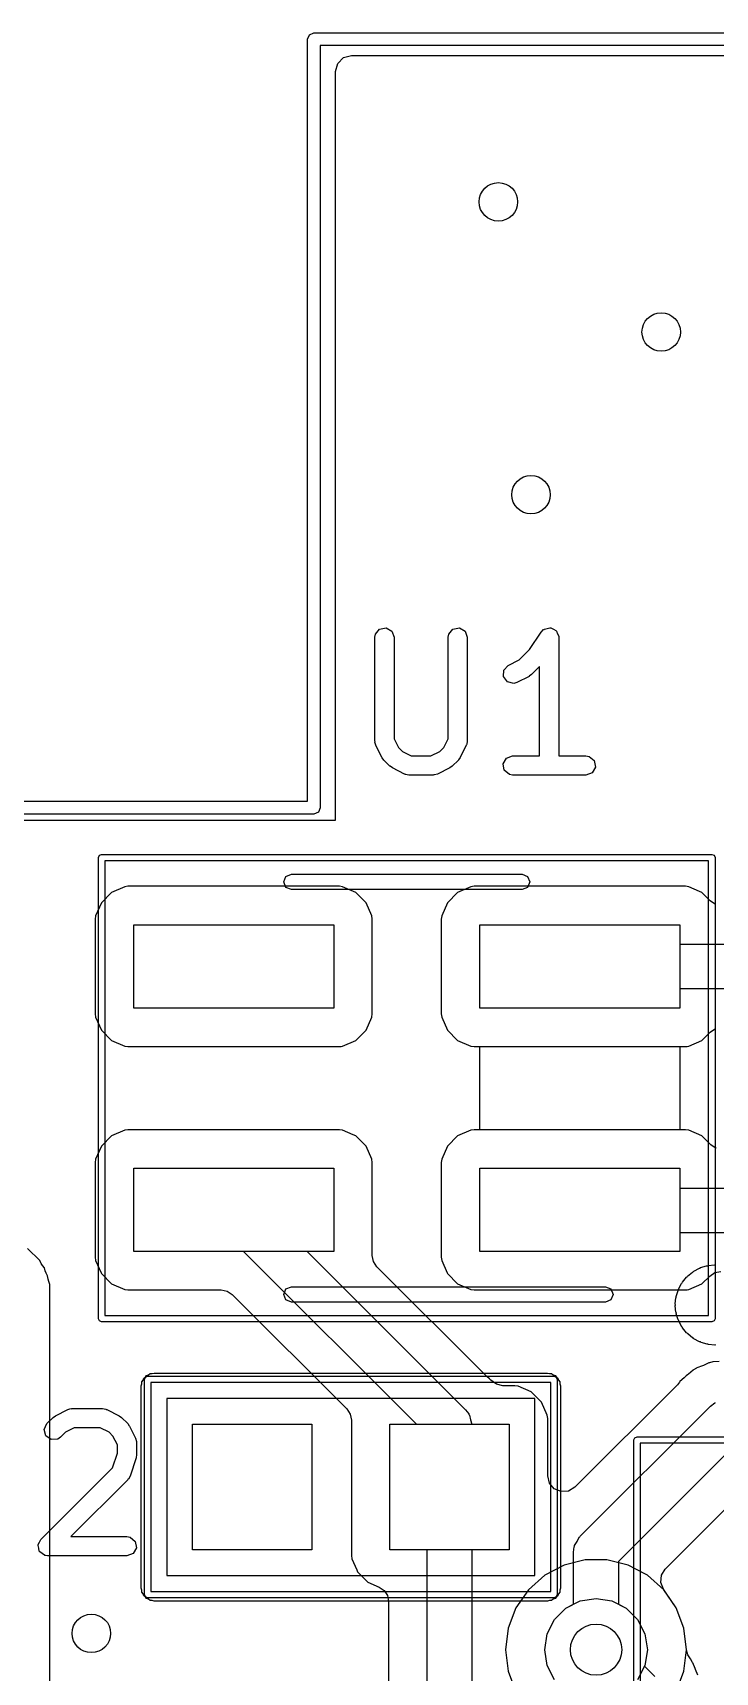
# Model space of a CAD drawing. Extents: x 2.76 to 4.68, y -4.29 to -3.
# Drawn here: x 4.142 to 4.352, y -3.502 to -2.998 of the extents above; entities that cross this region are included whole.
import ezdxf

# ---------------------------------------------------------------- set-up
doc = ezdxf.new("R2010")
doc.units = 0
doc.header["$MEASUREMENT"] = 0
doc.layers.add('BLACK', color=7, linetype='CONTINUOUS')

msp = doc.modelspace()

# ---------------------------------------------------------------- linework, layer by layer
at = {"layer": 'BLACK', "linetype": 'CONTINUOUS'}
for p, q in [((4.22695, -2.99861), (4.22835, -2.99803)), ((4.22835, -2.99803), (4.50394, -2.99803)), ((4.22638, -3), (4.22695, -2.99861)), ((4.22638, -3.23425), (4.22638, -3)), ((4.23031, -3.00197), (4.23031, -3.23622)), ((4.50394, -3.00197), (4.23031, -3.00197)), ((4.235, -3.00988), (4.23565, -3.00744)), ((4.235, -3.00988), (4.23565, -3.00744)), ((4.23565, -3.00744), (4.23744, -3.00565)), ((4.23565, -3.00744), (4.23744, -3.00565)), ((4.23744, -3.00565), (4.23988, -3.005)), ((4.23744, -3.00565), (4.23988, -3.005)), ((4.23988, -3.005), (4.47741, -3.005)), ((4.23988, -3.005), (4.47741, -3.005)), ((4.235, -3.24), (4.235, -3.00988)), ((4.235, -3.24), (4.235, -3.00988)), ((4.24705, -3.18384), (4.24723, -3.18283)), ((4.24705, -3.21571), (4.24705, -3.18384)), ((4.24723, -3.18283), (4.24853, -3.18129)), ((4.24853, -3.18129), (4.25052, -3.18094)), ((4.25052, -3.18094), (4.25227, -3.18195)), ((4.25227, -3.18195), (4.25296, -3.18384)), ((4.25296, -3.18384), (4.25296, -3.21502)), ((4.26955, -3.18384), (4.26973, -3.18283)), ((4.26955, -3.21502), (4.26955, -3.18384)), ((4.26973, -3.18283), (4.27102, -3.18129)), ((4.27102, -3.18129), (4.27301, -3.18094)), ((4.27301, -3.18094), (4.27476, -3.18195)), ((4.27476, -3.18195), (4.27545, -3.18384)), ((4.27545, -3.18384), (4.27545, -3.21571)), ((4.29458, -3.18759), (4.29817, -3.18221)), ((4.29817, -3.18221), (4.29887, -3.18146)), ((4.29887, -3.18146), (4.29904, -3.18142)), ((4.29904, -3.18142), (4.29915, -3.18129)), ((4.29915, -3.18129), (4.29999, -3.18114)), ((4.29999, -3.18114), (4.30081, -3.1809)), ((4.30081, -3.1809), (4.30097, -3.18096)), ((4.30097, -3.18096), (4.30114, -3.18094)), ((4.30114, -3.18094), (4.30188, -3.18136)), ((4.30188, -3.18136), (4.30266, -3.18171)), ((4.30266, -3.18171), (4.30274, -3.18186)), ((4.30274, -3.18186), (4.30288, -3.18195)), ((4.30288, -3.18195), (4.30318, -3.18275)), ((4.30318, -3.18275), (4.30356, -3.18352)), ((4.30356, -3.18352), (4.30352, -3.18368)), ((4.30352, -3.18368), (4.30358, -3.18384)), ((4.30358, -3.18384), (4.30358, -3.22026)), ((4.29137, -3.19079), (4.29458, -3.18759)), ((4.28654, -3.19593), (4.28666, -3.19392)), ((4.28666, -3.19392), (4.28805, -3.19245)), ((4.28805, -3.19245), (4.29137, -3.19079)), ((4.29767, -3.19285), (4.29521, -3.1953)), ((4.29767, -3.22026), (4.29767, -3.19285)), ((4.28775, -3.19756), (4.28654, -3.19593)), ((4.28971, -3.19803), (4.28775, -3.19756)), ((4.29069, -3.19773), (4.28971, -3.19803)), ((4.29444, -3.19586), (4.29069, -3.19773)), ((4.29449, -3.19581), (4.29444, -3.19586)), ((4.29521, -3.1953), (4.29449, -3.19581)), ((4.24711, -3.21588), (4.24705, -3.21571)), ((4.24707, -3.21605), (4.24711, -3.21588)), ((4.24736, -3.21703), (4.24707, -3.21605)), ((4.24924, -3.22078), (4.24736, -3.21703)), ((4.25296, -3.21502), (4.25431, -3.21771)), ((4.25431, -3.21771), (4.2555, -3.21891)), ((4.2555, -3.21891), (4.2582, -3.22026)), ((4.2643, -3.22026), (4.267, -3.21891)), ((4.267, -3.21891), (4.2682, -3.21771)), ((4.2682, -3.21771), (4.26955, -3.21502)), ((4.27514, -3.21703), (4.27327, -3.22078)), ((4.27516, -3.21686), (4.27514, -3.21703)), ((4.27528, -3.21672), (4.27516, -3.21686)), ((4.27545, -3.21571), (4.27528, -3.21672)), ((4.24928, -3.22083), (4.24924, -3.22078)), ((4.24979, -3.22155), (4.24928, -3.22083)), ((4.25167, -3.22343), (4.24979, -3.22155)), ((4.25172, -3.22345), (4.25167, -3.22343)), ((4.25243, -3.22398), (4.25172, -3.22345)), ((4.25618, -3.22585), (4.25243, -3.22398)), ((4.2582, -3.22026), (4.2643, -3.22026)), ((4.27007, -3.22398), (4.26632, -3.22585)), ((4.27012, -3.22393), (4.27007, -3.22398)), ((4.27084, -3.22343), (4.27012, -3.22393)), ((4.27271, -3.22155), (4.27084, -3.22343)), ((4.27274, -3.22149), (4.27271, -3.22155)), ((4.27327, -3.22078), (4.27274, -3.22149)), ((4.28647, -3.2227), (4.28748, -3.22095)), ((4.28682, -3.22469), (4.28647, -3.2227)), ((4.28836, -3.22599), (4.28682, -3.22469)), ((4.28748, -3.22095), (4.28937, -3.22026)), ((4.28937, -3.22026), (4.29767, -3.22026)), ((4.30358, -3.22026), (4.31187, -3.22026)), ((4.31187, -3.22026), (4.31288, -3.22044)), ((4.31288, -3.22044), (4.31443, -3.22174)), ((4.31478, -3.22373), (4.31377, -3.22548)), ((4.31443, -3.22174), (4.31478, -3.22373)), ((4.25636, -3.22587), (4.25618, -3.22585)), ((4.25649, -3.22599), (4.25636, -3.22587)), ((4.2575, -3.22617), (4.25649, -3.22599)), ((4.265, -3.22617), (4.2575, -3.22617)), ((4.26517, -3.22611), (4.265, -3.22617)), ((4.26534, -3.22615), (4.26517, -3.22611)), ((4.26632, -3.22585), (4.26534, -3.22615)), ((4.28937, -3.22617), (4.28836, -3.22599)), ((4.31187, -3.22617), (4.28937, -3.22617)), ((4.31377, -3.22548), (4.31187, -3.22617)), ((4.0315, -3.23425), (4.22638, -3.23425)), ((3.19, -3.24), (4.235, -3.24)), ((3.19, -3.24), (4.235, -3.24)), ((4.22835, -3.23819), (4.0315, -3.23819)), ((4.22974, -3.23761), (4.22835, -3.23819)), ((4.23031, -3.23622), (4.22974, -3.23761)), ((4.16217, -3.25154), (4.16245, -3.25084)), ((4.16217, -3.39327), (4.16217, -3.25154)), ((4.16245, -3.25084), (4.16315, -3.25055)), ((4.16315, -3.25055), (4.35055, -3.25055)), ((4.16413, -3.25252), (4.16413, -3.39228)), ((4.34957, -3.25252), (4.16413, -3.25252)), ((4.34957, -3.39228), (4.34957, -3.25252)), ((4.35055, -3.25055), (4.35125, -3.25084)), ((4.35125, -3.25084), (4.35154, -3.25154)), ((4.35154, -3.25154), (4.35154, -3.39327)), ((4.21906, -3.25902), (4.21975, -3.25735)), ((4.21975, -3.26069), (4.21906, -3.25902)), ((4.21975, -3.25735), (4.22142, -3.25665)), ((4.22142, -3.25665), (4.29228, -3.25665)), ((4.29228, -3.25665), (4.29395, -3.25735)), ((4.29395, -3.25735), (4.29465, -3.25902)), ((4.29465, -3.25902), (4.29395, -3.26069)), ((4.16619, -3.26228), (4.16306, -3.2654)), ((4.17024, -3.26049), (4.16619, -3.26228)), ((4.17123, -3.26037), (4.17024, -3.26049)), ((4.23618, -3.26037), (4.17123, -3.26037)), ((4.22142, -3.26138), (4.21975, -3.26069)), ((4.29228, -3.26138), (4.22142, -3.26138)), ((4.23717, -3.26049), (4.23618, -3.26037)), ((4.23618, -3.26037), (4.23618, -3.26037)), ((4.24048, -3.26195), (4.23717, -3.26049)), ((4.24121, -3.26228), (4.24048, -3.26195)), ((4.24434, -3.2654), (4.24121, -3.26228)), ((4.27249, -3.26228), (4.26936, -3.2654)), ((4.27654, -3.26049), (4.27249, -3.26228)), ((4.27752, -3.26037), (4.27654, -3.26049)), ((4.34247, -3.26037), (4.27752, -3.26037)), ((4.29395, -3.26069), (4.29228, -3.26138)), ((4.34248, -3.26037), (4.34247, -3.26037)), ((4.34346, -3.26049), (4.34248, -3.26037)), ((4.34678, -3.26195), (4.34346, -3.26049)), ((4.34751, -3.26228), (4.34678, -3.26195)), ((4.35008, -3.26485), (4.34751, -3.26228)), ((4.35167, -3.26591), (4.35008, -3.26485)), ((4.16128, -3.26945), (4.16116, -3.27044)), ((4.16306, -3.2654), (4.16128, -3.26945)), ((4.24613, -3.26945), (4.24434, -3.2654)), ((4.24434, -3.2654), (4.24434, -3.2654)), ((4.24434, -3.2654), (4.24434, -3.2654)), ((4.24624, -3.27041), (4.24613, -3.26945)), ((4.24613, -3.26945), (4.24613, -3.26945)), ((4.26758, -3.26945), (4.26746, -3.27044)), ((4.26936, -3.2654), (4.26758, -3.26945)), ((4.16116, -3.27044), (4.16116, -3.29956)), ((4.17299, -3.2978), (4.17299, -3.2722)), ((4.17299, -3.2722), (4.23441, -3.2722)), ((4.17299, -3.2978), (4.17299, -3.2722)), ((4.17299, -3.2722), (4.23441, -3.2722)), ((4.17299, -3.2978), (4.17299, -3.2722)), ((4.17299, -3.2722), (4.23441, -3.2722)), ((4.23441, -3.2722), (4.23441, -3.2978)), ((4.23441, -3.2722), (4.23441, -3.2978)), ((4.23441, -3.2722), (4.23441, -3.2978)), ((4.24624, -3.27044), (4.24624, -3.27041)), ((4.24624, -3.29956), (4.24624, -3.27044)), ((4.26746, -3.27044), (4.26746, -3.29956)), ((4.27929, -3.2978), (4.27929, -3.2722)), ((4.27929, -3.2722), (4.34071, -3.2722)), ((4.27929, -3.2978), (4.27929, -3.2722)), ((4.27929, -3.2722), (4.34071, -3.2722)), ((4.27929, -3.2978), (4.27929, -3.2722)), ((4.27929, -3.2722), (4.34071, -3.2722)), ((4.34071, -3.2722), (4.34071, -3.27811)), ((4.34071, -3.2722), (4.34071, -3.2978)), ((4.34071, -3.2722), (4.34071, -3.2978)), ((4.34071, -3.27811), (4.38, -3.27811)), ((4.37715, -3.29189), (4.34071, -3.29189)), ((4.34071, -3.29189), (4.34071, -3.2978)), ((4.16116, -3.29956), (4.16128, -3.30055)), ((4.23441, -3.2978), (4.17299, -3.2978)), ((4.23441, -3.2978), (4.17299, -3.2978)), ((4.23441, -3.2978), (4.17299, -3.2978)), ((4.24613, -3.30055), (4.24624, -3.29956)), ((4.26746, -3.29956), (4.26758, -3.30055)), ((4.34071, -3.2978), (4.27929, -3.2978)), ((4.34071, -3.2978), (4.27929, -3.2978)), ((4.34071, -3.2978), (4.27929, -3.2978)), ((4.16128, -3.30055), (4.16128, -3.30055)), ((4.16128, -3.30055), (4.16128, -3.30055)), ((4.16128, -3.30055), (4.16306, -3.3046)), ((4.16306, -3.3046), (4.16306, -3.3046)), ((4.16306, -3.3046), (4.16619, -3.30772)), ((4.24121, -3.30772), (4.24434, -3.3046)), ((4.24434, -3.3046), (4.24613, -3.30055)), ((4.26758, -3.30055), (4.26758, -3.30055)), ((4.26758, -3.30055), (4.26758, -3.30055)), ((4.26758, -3.30055), (4.26936, -3.3046)), ((4.26936, -3.3046), (4.26936, -3.3046)), ((4.26936, -3.3046), (4.27249, -3.30772)), ((4.34874, -3.3065), (4.35008, -3.30515)), ((4.35008, -3.30515), (4.35167, -3.30409)), ((4.16619, -3.30772), (4.16619, -3.30772)), ((4.16619, -3.30772), (4.16619, -3.30772)), ((4.16619, -3.30772), (4.17024, -3.30951)), ((4.17024, -3.30951), (4.17123, -3.30963)), ((4.17123, -3.30963), (4.23618, -3.30963)), ((4.23618, -3.30963), (4.23667, -3.30957)), ((4.23618, -3.30963), (4.23618, -3.30963)), ((4.23667, -3.30957), (4.23717, -3.30951)), ((4.23717, -3.30951), (4.24121, -3.30772)), ((4.27249, -3.30772), (4.27249, -3.30772)), ((4.27249, -3.30772), (4.27249, -3.30772)), ((4.27249, -3.30772), (4.27654, -3.30951)), ((4.27654, -3.30951), (4.27752, -3.30963)), ((4.27752, -3.30963), (4.27929, -3.30963)), ((4.27929, -3.30963), (4.27929, -3.30961)), ((4.27929, -3.30961), (4.34071, -3.30961)), ((4.27929, -3.3352), (4.27929, -3.30961)), ((4.27929, -3.30961), (4.34071, -3.30961)), ((4.27929, -3.3352), (4.27929, -3.30961)), ((4.27929, -3.30961), (4.34071, -3.30961)), ((4.34071, -3.30961), (4.34071, -3.30963)), ((4.34071, -3.30961), (4.34071, -3.3352)), ((4.34071, -3.30961), (4.34071, -3.3352)), ((4.34071, -3.30963), (4.34247, -3.30963)), ((4.34247, -3.30963), (4.34248, -3.30963)), ((4.34248, -3.30963), (4.34297, -3.30957)), ((4.34297, -3.30957), (4.34346, -3.30951)), ((4.34346, -3.30951), (4.34751, -3.30772)), ((4.34751, -3.30772), (4.34874, -3.3065)), ((4.17024, -3.33529), (4.16619, -3.33708)), ((4.17123, -3.33518), (4.17024, -3.33529)), ((4.23618, -3.33518), (4.17123, -3.33518)), ((4.23717, -3.33529), (4.23618, -3.33518)), ((4.23618, -3.33518), (4.23618, -3.33518)), ((4.24039, -3.33672), (4.23717, -3.33529)), ((4.27654, -3.33529), (4.27249, -3.33708)), ((4.27752, -3.33518), (4.27654, -3.33529)), ((4.27929, -3.33518), (4.27752, -3.33518)), ((4.27929, -3.3352), (4.27929, -3.33518)), ((4.34071, -3.3352), (4.27929, -3.3352)), ((4.34071, -3.3352), (4.27929, -3.3352)), ((4.34071, -3.3352), (4.27929, -3.3352)), ((4.34247, -3.33518), (4.34071, -3.33518)), ((4.34071, -3.33518), (4.34071, -3.3352)), ((4.34248, -3.33518), (4.34247, -3.33518)), ((4.34346, -3.33529), (4.34248, -3.33518)), ((4.34751, -3.33708), (4.34346, -3.33529)), ((4.16306, -3.34021), (4.16128, -3.34425)), ((4.16619, -3.33708), (4.16306, -3.34021)), ((4.24121, -3.33708), (4.24039, -3.33672)), ((4.24434, -3.34021), (4.24121, -3.33708)), ((4.24613, -3.34425), (4.24434, -3.34021)), ((4.24434, -3.34021), (4.24434, -3.34021)), ((4.24434, -3.34021), (4.24434, -3.34021)), ((4.26936, -3.34021), (4.26758, -3.34425)), ((4.27249, -3.33708), (4.26936, -3.34021)), ((4.35028, -3.33985), (4.34751, -3.33708)), ((4.35187, -3.34091), (4.35028, -3.33985)), ((4.16128, -3.34425), (4.16116, -3.34524)), ((4.16116, -3.34524), (4.16116, -3.37436)), ((4.24624, -3.34524), (4.24613, -3.34425)), ((4.24624, -3.37385), (4.24624, -3.34524)), ((4.26758, -3.34425), (4.26746, -3.34524)), ((4.26746, -3.34524), (4.26746, -3.37436)), ((4.17299, -3.3726), (4.17299, -3.34701)), ((4.17299, -3.34701), (4.23441, -3.34701)), ((4.17299, -3.3726), (4.17299, -3.34701)), ((4.17299, -3.34701), (4.23441, -3.34701)), ((4.17299, -3.3726), (4.17299, -3.34701)), ((4.17299, -3.34701), (4.23441, -3.34701)), ((4.23441, -3.34701), (4.23441, -3.3726)), ((4.23441, -3.34701), (4.23441, -3.3726)), ((4.23441, -3.34701), (4.23441, -3.3726)), ((4.27929, -3.3726), (4.27929, -3.34701)), ((4.27929, -3.34701), (4.34071, -3.34701)), ((4.27929, -3.3726), (4.27929, -3.34701)), ((4.27929, -3.34701), (4.34071, -3.34701)), ((4.27929, -3.3726), (4.27929, -3.34701)), ((4.27929, -3.34701), (4.34071, -3.34701)), ((4.34071, -3.34701), (4.34071, -3.35311)), ((4.34071, -3.34701), (4.34071, -3.3726)), ((4.34071, -3.34701), (4.34071, -3.3726)), ((4.34071, -3.35311), (4.38638, -3.35311)), ((4.38638, -3.36689), (4.34071, -3.36689)), ((4.34071, -3.36689), (4.34071, -3.3726)), ((4.14415, -3.37541), (4.1404, -3.37166)), ((4.14452, -3.37613), (4.14415, -3.37541)), ((4.16116, -3.37436), (4.16128, -3.37535)), ((4.16128, -3.37535), (4.16128, -3.37535)), ((4.16128, -3.37535), (4.16128, -3.37535)), ((4.16128, -3.37535), (4.16296, -3.37916)), ((4.20675, -3.3726), (4.17299, -3.3726)), ((4.23441, -3.3726), (4.17299, -3.3726)), ((4.23441, -3.3726), (4.17299, -3.3726)), ((4.25986, -3.42571), (4.20675, -3.3726)), ((4.23441, -3.3726), (4.22624, -3.3726)), ((4.22624, -3.3726), (4.27487, -3.42123)), ((4.24661, -3.37571), (4.24624, -3.37385)), ((4.24767, -3.3773), (4.24661, -3.37571)), ((4.26746, -3.37436), (4.26758, -3.37535)), ((4.26758, -3.37535), (4.26758, -3.37535)), ((4.26758, -3.37535), (4.26758, -3.37535)), ((4.26758, -3.37535), (4.26926, -3.37916)), ((4.34071, -3.3726), (4.27929, -3.3726)), ((4.34071, -3.3726), (4.27929, -3.3726)), ((4.34071, -3.3726), (4.27929, -3.3726)), ((4.14459, -3.37626), (4.14452, -3.37613)), ((4.14499, -3.37691), (4.14459, -3.37626)), ((4.14555, -3.37768), (4.14499, -3.37691)), ((4.14584, -3.37858), (4.14555, -3.37768)), ((4.14613, -3.37929), (4.14584, -3.37858)), ((4.14656, -3.38014), (4.14613, -3.37929)), ((4.14671, -3.38108), (4.14656, -3.38014)), ((4.14689, -3.38182), (4.14671, -3.38108)), ((4.16296, -3.37916), (4.16306, -3.3794)), ((4.16306, -3.3794), (4.16619, -3.38253)), ((4.28144, -3.41107), (4.24767, -3.3773)), ((4.26926, -3.37916), (4.26936, -3.3794)), ((4.26936, -3.3794), (4.27249, -3.38253)), ((4.34151, -3.38203), (4.34277, -3.38049)), ((4.34277, -3.38049), (4.34297, -3.38039)), ((4.34297, -3.38039), (4.34307, -3.38018)), ((4.34307, -3.38018), (4.34457, -3.37892)), ((4.34457, -3.37892), (4.34482, -3.37884)), ((4.34482, -3.37884), (4.345, -3.37864)), ((4.345, -3.37864), (4.34673, -3.37773)), ((4.34673, -3.37773), (4.34694, -3.37771)), ((4.34694, -3.37771), (4.3471, -3.37758)), ((4.3471, -3.37758), (4.34895, -3.37698)), ((4.34751, -3.38253), (4.34989, -3.38015)), ((4.34895, -3.37698), (4.34921, -3.37701)), ((4.34921, -3.37701), (4.34944, -3.37688)), ((4.34944, -3.37688), (4.35141, -3.37669)), ((4.34989, -3.38015), (4.35147, -3.37909)), ((4.35141, -3.37669), (4.35164, -3.37676)), ((4.35147, -3.37909), (4.35334, -3.37872)), ((4.14719, -3.38272), (4.14689, -3.38182)), ((4.14719, -3.87327), (4.14719, -3.38272)), ((4.16619, -3.38253), (4.16619, -3.38253)), ((4.16619, -3.38253), (4.16619, -3.38253)), ((4.16619, -3.38253), (4.17024, -3.38431)), ((4.17024, -3.38431), (4.17123, -3.38443)), ((4.17123, -3.38443), (4.19983, -3.38443)), ((4.19983, -3.38443), (4.2017, -3.3848)), ((4.2017, -3.3848), (4.20328, -3.38586)), ((4.20328, -3.38586), (4.23843, -3.42101)), ((4.21906, -3.38579), (4.21975, -3.38412)), ((4.21975, -3.38746), (4.21906, -3.38579)), ((4.21975, -3.38412), (4.22142, -3.38343)), ((4.22142, -3.38343), (4.31787, -3.38343)), ((4.27249, -3.38253), (4.27249, -3.38253)), ((4.27249, -3.38253), (4.27249, -3.38253)), ((4.27249, -3.38253), (4.27654, -3.38431)), ((4.27654, -3.38431), (4.27752, -3.38443)), ((4.27752, -3.38443), (4.34247, -3.38443)), ((4.31787, -3.38343), (4.31954, -3.38412)), ((4.31954, -3.38412), (4.32024, -3.38579)), ((4.32024, -3.38579), (4.31954, -3.38746)), ((4.33961, -3.38649), (4.34016, -3.3846)), ((4.34016, -3.3846), (4.34031, -3.38441)), ((4.34031, -3.38441), (4.34033, -3.38416)), ((4.34033, -3.38416), (4.34124, -3.38243)), ((4.34124, -3.38243), (4.34143, -3.38227)), ((4.34143, -3.38227), (4.34151, -3.38203)), ((4.34247, -3.38443), (4.34248, -3.38443)), ((4.34248, -3.38443), (4.34297, -3.38437)), ((4.34297, -3.38437), (4.34346, -3.38431)), ((4.34346, -3.38431), (4.34751, -3.38253)), ((4.22142, -3.38815), (4.21975, -3.38746)), ((4.31787, -3.38815), (4.22142, -3.38815)), ((4.31954, -3.38746), (4.31787, -3.38815)), ((4.33932, -3.389), (4.33937, -3.38888)), ((4.33932, -3.38908), (4.33932, -3.389)), ((4.33937, -3.38919), (4.33932, -3.38908)), ((4.33933, -3.38875), (4.33953, -3.3869)), ((4.33937, -3.38888), (4.33933, -3.38875)), ((4.33933, -3.38931), (4.33937, -3.38919)), ((4.33953, -3.39128), (4.33933, -3.38931)), ((4.33953, -3.3869), (4.33963, -3.38671)), ((4.33963, -3.38671), (4.33961, -3.38649)), ((4.16245, -3.39396), (4.16217, -3.39327)), ((4.16315, -3.39425), (4.16245, -3.39396)), ((4.35055, -3.39425), (4.16315, -3.39425)), ((4.16413, -3.39228), (4.34957, -3.39228)), ((4.33965, -3.39151), (4.33953, -3.39128)), ((4.33963, -3.39176), (4.33965, -3.39151)), ((4.34022, -3.39362), (4.33963, -3.39176)), ((4.34037, -3.39379), (4.34022, -3.39362)), ((4.34039, -3.39403), (4.34037, -3.39379)), ((4.34134, -3.39576), (4.34039, -3.39403)), ((4.34152, -3.3959), (4.34134, -3.39576)), ((4.34158, -3.39612), (4.34152, -3.3959)), ((4.3428, -3.39762), (4.34158, -3.39612)), ((4.35125, -3.39396), (4.35055, -3.39425)), ((4.35154, -3.39327), (4.35125, -3.39396)), ((4.34302, -3.39773), (4.3428, -3.39762)), ((4.34313, -3.39795), (4.34302, -3.39773)), ((4.34467, -3.39921), (4.34313, -3.39795)), ((4.34491, -3.39928), (4.34467, -3.39921)), ((4.34507, -3.39948), (4.34491, -3.39928)), ((4.34681, -3.40038), (4.34507, -3.39948)), ((4.34705, -3.40041), (4.34681, -3.40038)), ((4.34724, -3.40056), (4.34705, -3.40041)), ((4.34913, -3.40111), (4.34724, -3.40056)), ((4.34935, -3.40108), (4.34913, -3.40111)), ((4.34955, -3.40119), (4.34935, -3.40108)), ((4.35148, -3.40139), (4.34955, -3.40119)), ((4.35172, -3.40132), (4.35148, -3.40139)), ((4.17607, -3.41158), (4.17657, -3.41122)), ((4.1763, -3.41193), (4.17659, -3.41123)), ((4.17657, -3.41122), (4.17694, -3.41071)), ((4.17659, -3.41123), (4.17728, -3.41094)), ((4.17694, -3.41071), (4.17753, -3.41052)), ((4.17728, -3.41094), (4.30209, -3.41094)), ((4.17753, -3.41052), (4.17804, -3.41015)), ((4.17804, -3.41015), (4.17866, -3.41015)), ((4.17866, -3.41015), (4.17925, -3.40996)), ((4.17925, -3.40996), (4.30012, -3.40996)), ((4.28226, -3.41173), (4.28144, -3.41107)), ((4.30012, -3.40996), (4.30071, -3.41015)), ((4.30071, -3.41015), (4.30133, -3.41015)), ((4.30133, -3.41015), (4.30184, -3.41052)), ((4.30184, -3.41052), (4.30243, -3.41071)), ((4.30209, -3.41094), (4.30278, -3.41123)), ((4.30243, -3.41071), (4.3028, -3.41122)), ((4.30278, -3.41123), (4.30307, -3.41193)), ((4.3028, -3.41122), (4.3033, -3.41158)), ((4.34236, -3.41117), (4.3421, -3.4114)), ((4.34271, -3.41082), (4.34236, -3.41117)), ((4.34311, -3.41052), (4.34271, -3.41082)), ((4.34338, -3.4103), (4.34311, -3.41052)), ((4.34477, -3.40909), (4.34338, -3.4103)), ((4.34492, -3.40902), (4.34477, -3.40909)), ((4.34581, -3.40849), (4.34492, -3.40902)), ((4.34594, -3.4084), (4.34581, -3.40849)), ((4.34767, -3.40775), (4.34594, -3.4084)), ((4.34799, -3.40762), (4.34767, -3.40775)), ((4.34967, -3.40685), (4.34799, -3.40762)), ((4.34982, -3.40683), (4.34967, -3.40685)), ((4.35084, -3.40657), (4.34982, -3.40683)), ((4.35098, -3.40652), (4.35084, -3.40657)), ((4.35282, -3.40639), (4.35098, -3.40652)), ((4.17531, -3.4139), (4.17551, -3.4133)), ((4.17531, -3.4761), (4.17531, -3.4139)), ((4.17551, -3.41268), (4.17587, -3.41218)), ((4.17551, -3.4133), (4.17551, -3.41268)), ((4.17587, -3.41218), (4.17607, -3.41158)), ((4.1763, -3.47807), (4.1763, -3.41193)), ((4.17827, -3.41291), (4.17827, -3.47709)), ((4.3011, -3.41291), (4.17827, -3.41291)), ((4.28239, -3.41181), (4.28226, -3.41173)), ((4.28272, -3.41219), (4.28239, -3.41181)), ((4.28438, -3.41344), (4.28272, -3.41219)), ((4.28641, -3.41388), (4.28438, -3.41344)), ((4.29007, -3.41388), (4.28641, -3.41388)), ((4.29106, -3.41399), (4.29007, -3.41388)), ((4.29007, -3.41388), (4.29007, -3.41388)), ((4.29511, -3.41578), (4.29106, -3.41399)), ((4.29824, -3.41891), (4.29511, -3.41578)), ((4.29511, -3.41578), (4.29511, -3.41578)), ((4.3011, -3.47709), (4.3011, -3.41291)), ((4.30307, -3.41193), (4.30307, -3.47807)), ((4.3033, -3.41158), (4.3035, -3.41218)), ((4.3035, -3.41218), (4.30386, -3.41268)), ((4.30386, -3.41268), (4.30386, -3.4133)), ((4.30386, -3.4133), (4.30406, -3.4139)), ((4.30406, -3.4139), (4.30406, -3.4761)), ((4.33997, -3.41356), (4.30847, -3.44505)), ((4.34062, -3.41274), (4.33997, -3.41356)), ((4.34071, -3.41261), (4.34062, -3.41274)), ((4.3421, -3.4114), (4.34071, -3.41261)), ((4.14899, -3.42308), (4.15274, -3.4212)), ((4.15274, -3.4212), (4.15372, -3.42091)), ((4.15372, -3.42091), (4.15389, -3.42095)), ((4.15389, -3.42095), (4.15406, -3.42089)), ((4.15406, -3.42089), (4.16343, -3.42089)), ((4.16343, -3.42089), (4.16444, -3.42107)), ((4.16444, -3.42107), (4.16458, -3.42118)), ((4.16458, -3.42118), (4.16476, -3.4212)), ((4.16476, -3.4212), (4.1685, -3.42308)), ((4.18319, -3.41783), (4.18319, -3.47217)), ((4.29618, -3.41783), (4.18319, -3.41783)), ((4.23843, -3.42101), (4.23949, -3.42259)), ((4.27487, -3.42123), (4.2759, -3.42254)), ((4.29618, -3.47217), (4.29618, -3.41783)), ((4.30002, -3.42295), (4.29824, -3.41891)), ((4.29824, -3.41891), (4.29824, -3.41891)), ((4.29824, -3.41891), (4.29824, -3.41891)), ((4.31013, -3.46013), (4.35013, -3.42013)), ((4.35013, -3.42013), (4.35144, -3.4191)), ((4.35144, -3.4191), (4.35164, -3.41904)), ((4.14549, -3.42734), (4.14635, -3.4255)), ((4.14635, -3.4255), (4.14822, -3.42363)), ((4.14822, -3.42363), (4.14895, -3.42312)), ((4.14895, -3.42312), (4.14899, -3.42308)), ((4.1685, -3.42308), (4.16921, -3.4236)), ((4.16921, -3.4236), (4.16927, -3.42363)), ((4.16927, -3.42363), (4.17115, -3.4255)), ((4.17115, -3.4255), (4.17165, -3.42623)), ((4.17165, -3.42623), (4.1717, -3.42627)), ((4.1717, -3.42627), (4.17357, -3.43002)), ((4.19106, -3.46429), (4.19106, -3.42571)), ((4.19106, -3.42571), (4.22768, -3.42571)), ((4.19106, -3.46429), (4.19106, -3.42571)), ((4.19106, -3.42571), (4.22768, -3.42571)), ((4.22768, -3.42571), (4.22768, -3.46429)), ((4.22768, -3.42571), (4.22768, -3.46429)), ((4.23949, -3.42259), (4.23986, -3.42446)), ((4.23986, -3.42446), (4.23986, -3.46606)), ((4.25169, -3.46429), (4.25169, -3.42571)), ((4.25169, -3.42571), (4.25986, -3.42571)), ((4.25169, -3.46429), (4.25169, -3.42571)), ((4.25169, -3.42571), (4.28831, -3.42571)), ((4.25169, -3.46429), (4.25169, -3.42571)), ((4.25169, -3.42571), (4.28831, -3.42571)), ((4.2759, -3.42254), (4.27596, -3.42274)), ((4.27596, -3.42274), (4.2761, -3.4229)), ((4.2761, -3.4229), (4.27645, -3.42431)), ((4.27645, -3.42431), (4.27688, -3.42569)), ((4.27688, -3.42569), (4.27687, -3.42571)), ((4.27687, -3.42571), (4.28831, -3.42571)), ((4.28831, -3.42571), (4.28831, -3.46429)), ((4.28831, -3.42571), (4.28831, -3.46429)), ((4.28831, -3.42571), (4.28831, -3.46429)), ((4.30014, -3.42394), (4.30002, -3.42295)), ((4.30002, -3.42295), (4.30002, -3.42295)), ((4.30014, -3.4416), (4.30014, -3.42394)), ((4.14602, -3.42929), (4.14549, -3.42734)), ((4.14767, -3.43044), (4.14602, -3.42929)), ((4.14968, -3.43027), (4.14767, -3.43044)), ((4.15052, -3.42968), (4.14968, -3.43027)), ((4.15206, -3.42814), (4.15052, -3.42968)), ((4.15476, -3.4268), (4.15206, -3.42814)), ((4.16274, -3.4268), (4.15476, -3.4268)), ((4.16543, -3.42814), (4.16274, -3.4268)), ((4.16663, -3.42934), (4.16543, -3.42814)), ((4.16798, -3.43204), (4.16663, -3.42934)), ((4.17357, -3.43002), (4.17387, -3.431)), ((4.17387, -3.431), (4.17383, -3.43118)), ((4.17383, -3.43118), (4.17389, -3.43134)), ((4.17389, -3.43134), (4.17389, -3.43509)), ((4.32661, -3.43055), (4.3269, -3.42986)), ((4.32661, -3.84945), (4.32661, -3.43055)), ((4.3269, -3.42986), (4.3276, -3.42957)), ((4.3276, -3.42957), (4.67957, -3.42957)), ((4.16648, -3.43912), (4.16798, -3.43461)), ((4.16798, -3.43461), (4.16798, -3.43204)), ((4.17373, -3.43603), (4.17186, -3.44165)), ((4.17389, -3.43509), (4.17373, -3.43596)), ((4.17373, -3.43596), (4.17373, -3.43603)), ((4.35785, -3.43189), (4.32189, -3.46785)), ((4.32858, -3.43154), (4.32858, -3.84846)), ((4.67858, -3.43154), (4.32858, -3.43154)), ((4.14447, -3.46113), (4.16648, -3.43912)), ((4.30067, -3.44382), (4.30014, -3.4416)), ((4.17115, -3.4428), (4.15369, -3.46026)), ((4.17122, -3.44264), (4.17115, -3.4428)), ((4.17137, -3.44255), (4.17122, -3.44264)), ((4.17186, -3.44165), (4.17137, -3.44255)), ((4.30215, -3.44555), (4.30067, -3.44382)), ((4.30426, -3.44642), (4.30215, -3.44555)), ((4.30653, -3.44624), (4.30426, -3.44642)), ((4.30847, -3.44505), (4.30653, -3.44624)), ((4.33626, -3.47021), (4.36132, -3.44515)), ((4.1441, -3.46193), (4.14447, -3.46113)), ((4.15369, -3.46026), (4.17093, -3.46026)), ((4.17093, -3.46026), (4.17194, -3.46044)), ((4.17194, -3.46044), (4.17349, -3.46174)), ((4.17349, -3.46174), (4.17384, -3.46373)), ((4.30842, -3.46295), (4.30917, -3.46171)), ((4.30917, -3.46171), (4.30984, -3.46043)), ((4.30984, -3.46043), (4.31002, -3.46031)), ((4.31002, -3.46031), (4.31013, -3.46013)), ((4.14362, -3.46296), (4.14368, -3.46283)), ((4.14385, -3.46381), (4.14362, -3.46296)), ((4.14365, -3.4627), (4.1441, -3.46193)), ((4.14368, -3.46283), (4.14365, -3.4627)), ((4.144, -3.46469), (4.14385, -3.46381)), ((4.14411, -3.46478), (4.144, -3.46469)), ((4.14414, -3.46491), (4.14411, -3.46478)), ((4.14487, -3.46542), (4.14414, -3.46491)), ((4.14555, -3.46599), (4.14487, -3.46542)), ((4.14573, -3.46602), (4.14555, -3.46599)), ((4.1458, -3.46607), (4.14573, -3.46602)), ((4.14593, -3.46605), (4.1458, -3.46607)), ((4.14656, -3.46617), (4.14593, -3.46605)), ((4.17093, -3.46617), (4.14656, -3.46617)), ((4.17283, -3.46548), (4.17093, -3.46617)), ((4.17384, -3.46373), (4.17283, -3.46548)), ((4.22768, -3.46429), (4.19106, -3.46429)), ((4.22768, -3.46429), (4.19106, -3.46429)), ((4.23986, -3.46606), (4.23998, -3.46705)), ((4.26311, -3.46429), (4.25169, -3.46429)), ((4.28831, -3.46429), (4.25169, -3.46429)), ((4.28831, -3.46429), (4.25169, -3.46429)), ((4.26311, -3.52071), (4.26311, -3.46429)), ((4.28831, -3.46429), (4.27689, -3.46429)), ((4.27689, -3.46429), (4.27689, -3.52071)), ((4.30811, -3.465), (4.30831, -3.46335)), ((4.30811, -3.48105), (4.30811, -3.465)), ((4.30831, -3.46335), (4.30841, -3.46316)), ((4.30841, -3.46316), (4.30842, -3.46295)), ((4.23998, -3.46705), (4.23998, -3.46705)), ((4.23998, -3.46705), (4.23998, -3.46705)), ((4.23998, -3.46705), (4.24149, -3.47046)), ((4.24149, -3.47046), (4.24176, -3.47109)), ((4.24176, -3.47109), (4.24489, -3.47422)), ((4.30515, -3.46902), (4.29922, -3.47214)), ((4.31037, -3.46774), (4.30515, -3.46902)), ((4.31165, -3.46742), (4.31037, -3.46774)), ((4.31835, -3.46742), (4.31165, -3.46742)), ((4.31995, -3.46782), (4.31835, -3.46742)), ((4.32485, -3.46902), (4.31995, -3.46782)), ((4.32189, -3.46785), (4.32189, -3.48105)), ((4.33022, -3.47184), (4.32485, -3.46902)), ((4.33508, -3.47212), (4.33626, -3.47021)), ((4.17551, -3.4767), (4.17531, -3.4761)), ((4.17551, -3.47732), (4.17551, -3.4767)), ((4.18319, -3.47217), (4.29618, -3.47217)), ((4.24489, -3.47422), (4.24489, -3.47422)), ((4.24489, -3.47422), (4.24489, -3.47422)), ((4.24489, -3.47422), (4.24837, -3.47576)), ((4.24837, -3.47576), (4.2499, -3.47682)), ((4.2499, -3.47682), (4.25092, -3.47839)), ((4.29421, -3.47658), (4.2904, -3.48209)), ((4.29922, -3.47214), (4.29421, -3.47658)), ((4.30406, -3.4761), (4.30386, -3.4767)), ((4.30386, -3.4767), (4.30386, -3.47732)), ((4.33078, -3.47214), (4.33022, -3.47184)), ((4.33579, -3.47658), (4.33078, -3.47214)), ((4.33488, -3.47435), (4.33508, -3.47212)), ((4.3357, -3.47644), (4.33488, -3.47435)), ((4.33632, -3.47733), (4.3357, -3.47644)), ((4.3396, -3.48209), (4.33579, -3.47658)), ((4.17587, -3.47782), (4.17551, -3.47732)), ((4.17607, -3.47842), (4.17587, -3.47782)), ((4.17657, -3.47878), (4.17607, -3.47842)), ((4.17659, -3.47877), (4.1763, -3.47807)), ((4.17694, -3.47929), (4.17657, -3.47878)), ((4.17728, -3.47906), (4.17659, -3.47877)), ((4.17753, -3.47948), (4.17694, -3.47929)), ((4.30209, -3.47906), (4.17728, -3.47906)), ((4.17804, -3.47985), (4.17753, -3.47948)), ((4.17866, -3.47985), (4.17804, -3.47985)), ((4.17827, -3.47709), (4.3011, -3.47709)), ((4.17925, -3.48004), (4.17866, -3.47985)), ((4.30012, -3.48004), (4.17925, -3.48004)), ((4.25092, -3.47839), (4.25128, -3.48022)), ((4.25128, -3.48022), (4.25128, -3.50478)), ((4.30071, -3.47985), (4.30012, -3.48004)), ((4.30133, -3.47985), (4.30071, -3.47985)), ((4.30184, -3.47948), (4.30133, -3.47985)), ((4.30243, -3.47929), (4.30184, -3.47948)), ((4.30278, -3.47877), (4.30209, -3.47906)), ((4.3028, -3.47878), (4.30243, -3.47929)), ((4.30307, -3.47807), (4.30278, -3.47877)), ((4.3033, -3.47842), (4.3028, -3.47878)), ((4.3035, -3.47782), (4.3033, -3.47842)), ((4.30386, -3.47732), (4.3035, -3.47782)), ((4.30574, -3.48226), (4.31013, -3.48002)), ((4.30574, -3.48226), (4.30811, -3.48105)), ((4.31013, -3.48002), (4.315, -3.47925)), ((4.315, -3.47925), (4.31987, -3.48002)), ((4.31987, -3.48002), (4.32426, -3.48226)), ((4.32189, -3.48105), (4.32426, -3.48226)), ((4.3396, -3.48209), (4.33632, -3.47733)), ((4.2904, -3.48209), (4.28803, -3.48835)), ((4.30002, -3.49013), (4.30226, -3.48574)), ((4.30002, -3.49013), (4.30226, -3.48574)), ((4.30226, -3.48574), (4.30574, -3.48226)), ((4.30226, -3.48574), (4.30574, -3.48226)), ((4.32426, -3.48226), (4.32774, -3.48574)), ((4.32426, -3.48226), (4.32774, -3.48574)), ((4.32774, -3.48574), (4.32998, -3.49013)), ((4.32774, -3.48574), (4.32998, -3.49013)), ((4.34197, -3.48835), (4.3396, -3.48209)), ((4.34197, -3.48835), (4.3396, -3.48209)), ((4.28803, -3.48835), (4.28722, -3.495)), ((4.29925, -3.495), (4.30002, -3.49013)), ((4.29925, -3.495), (4.30002, -3.49013)), ((4.32998, -3.49013), (4.33075, -3.495)), ((4.32998, -3.49013), (4.33075, -3.495)), ((4.34278, -3.495), (4.34197, -3.48835)), ((4.34278, -3.495), (4.34197, -3.48835)), ((4.28722, -3.495), (4.28803, -3.50165)), ((4.30002, -3.49987), (4.29925, -3.495)), ((4.30002, -3.49987), (4.29925, -3.495)), ((4.33075, -3.495), (4.32998, -3.49987)), ((4.33075, -3.495), (4.32998, -3.49987)), ((4.34197, -3.50165), (4.34278, -3.495)), ((4.34281, -3.4952), (4.34278, -3.495)), ((4.34319, -3.4966), (4.34281, -3.4952)), ((4.34396, -3.49781), (4.34319, -3.4966)), ((4.28803, -3.50165), (4.2904, -3.50791)), ((4.30226, -3.50426), (4.30002, -3.49987)), ((4.30226, -3.50426), (4.30002, -3.49987)), ((4.32998, -3.49987), (4.32774, -3.50426)), ((4.32998, -3.49987), (4.32985, -3.50011)), ((4.32985, -3.50011), (4.33301, -3.50327)), ((4.3396, -3.50791), (4.34197, -3.50165)), ((4.34405, -3.49792), (4.34396, -3.49781)), ((4.34412, -3.49806), (4.34405, -3.49792)), ((4.34465, -3.49895), (4.34412, -3.49806)), ((4.34474, -3.49908), (4.34465, -3.49895)), ((4.34539, -3.50081), (4.34474, -3.49908)), ((4.34552, -3.50113), (4.34539, -3.50081)), ((4.34629, -3.50281), (4.34552, -3.50113))]:
    msp.add_line(p, q, dxfattribs=at)
at = {"layer": 'BLACK'}
for centre, radius in [((4.285, -3.05), 0.00591), ((4.285, -3.05), 0.00591), ((4.335, -3.09), 0.00591), ((4.335, -3.09), 0.00591), ((4.295, -3.14), 0.00591), ((4.295, -3.14), 0.00591), ((4.16, -3.49), 0.00591), ((4.16, -3.49), 0.00591), ((4.315, -3.495), 0.00787), ((4.315, -3.495), 0.00787)]:
    msp.add_circle(centre, radius, dxfattribs=at)

doc.saveas('drawing.dxf')
